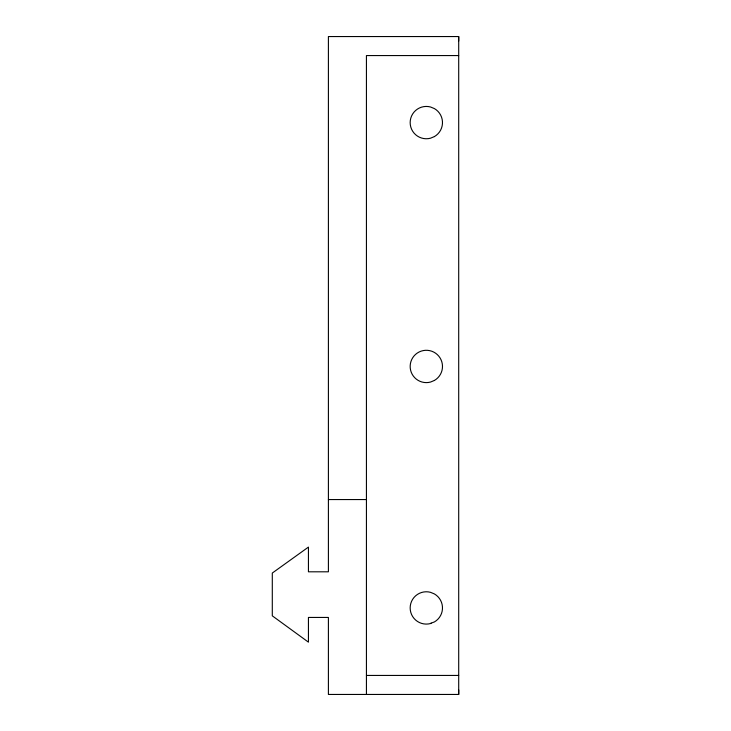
<?xml version="1.0" encoding="UTF-8"?>
<svg xmlns="http://www.w3.org/2000/svg" width="731" height="731" viewBox="0 0 731 731"><rect width="100%" height="100%" fill="white"/><g stroke="black" fill="none" stroke-linecap="round" stroke-linejoin="round"><path stroke-width="1.1" d="M458.702 41.082L458.702 36.55L328.402 36.55L328.402 571.806L308.436 571.806L308.436 547.09L272.298 573.049L272.298 615.84L308.436 642.156L308.436 617.439L328.402 617.439L328.402 694.45L458.702 694.45L458.702 36.55M458.702 55.565L366.432 55.565L366.432 694.45M328.402 499.556L366.432 499.556M366.432 675.435L458.702 675.435M458.702 689.9L458.702 694.45M431.08 623.15L430.513 623.543A16.164 16.164 0 0 1 410.164 607.936A16.164 16.164 0 0 1 430.513 592.32L434.406 593.938A16.164 16.164 0 0 1 434.406 621.935L431.08 623.15M434.406 136.587L430.513 138.205A16.164 16.164 0 0 1 410.164 122.589A16.164 16.164 0 0 1 430.513 106.982L434.406 108.59A16.164 16.164 0 0 1 434.406 136.587M434.406 380.449L430.513 382.066A16.164 16.164 0 0 1 410.411 363.645A16.164 16.164 0 0 1 435.603 353.21A16.164 16.164 0 0 1 434.406 380.449"/></g></svg>
